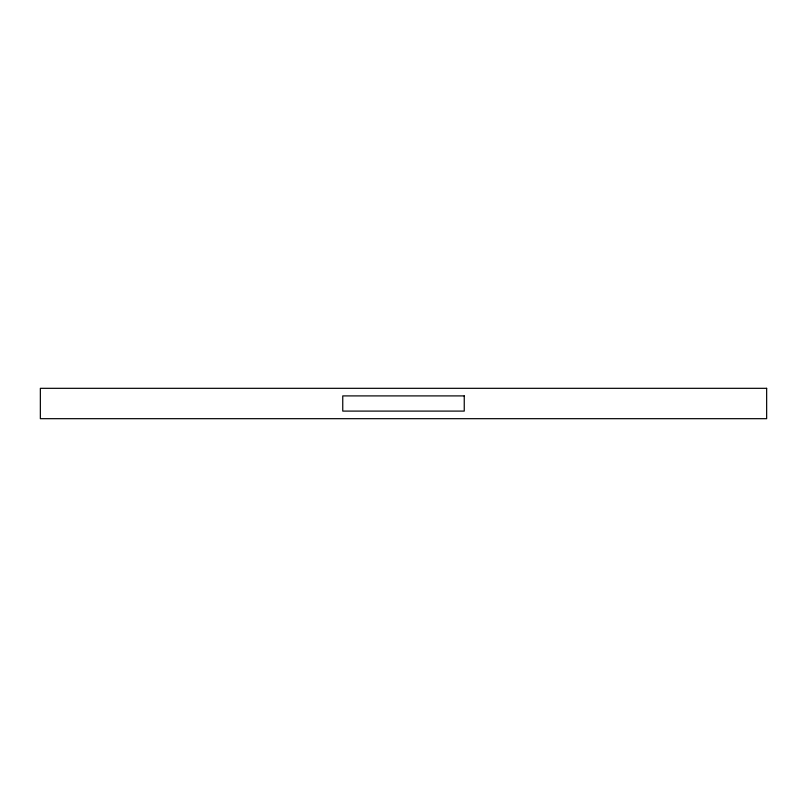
<?xml version="1.0" encoding="UTF-8"?>
<svg xmlns="http://www.w3.org/2000/svg" width="807" height="807" viewBox="0 0 807 807"><rect width="100%" height="100%" fill="white"/><g stroke="black" fill="none" stroke-linecap="round" stroke-linejoin="round"><path stroke-width="1.21" d="M766.65 388.318L40.35 388.318L40.35 418.682L766.65 418.682L766.65 388.318M464.247 395.904L342.753 395.904L342.753 411.096L464.247 411.096L464.247 395.904"/></g></svg>
